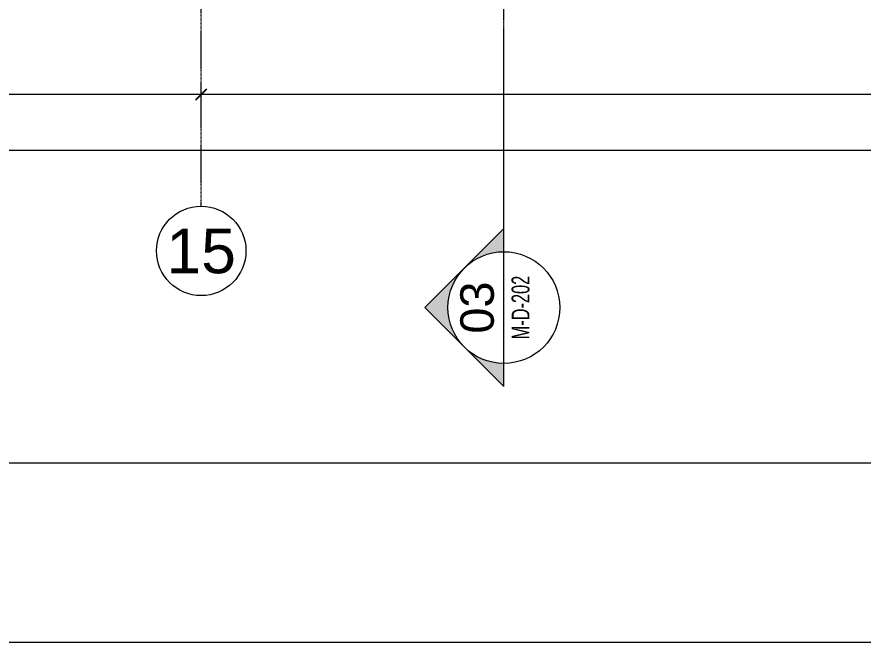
# Model space of a CAD drawing. Extents: x -1439 to 23780, y -1362 to 4476.
# Drawn here: x 7785.1 to 8163.5, y 0 to 279.7 of the extents above; entities that cross this region are included whole.
import ezdxf
from ezdxf.enums import TextEntityAlignment as Align

# ---------------------------------------------------------------- set-up
doc = ezdxf.new("R2010")
doc.units = 0
doc.header["$MEASUREMENT"] = 0
doc.linetypes.add('Audi$0$DASHDOT2', pattern=[0.5, 0.25, -0.125, 0, -0.125])
doc.layers.get('0').update_dxf_attribs({"color": 9, "lineweight": 9})
doc.layers.get('Defpoints').update_dxf_attribs({"color": 9, "lineweight": 9})
for name, color, linetype, lineweight in [('Audi$0$21', 8, 'Continuous', 9), ('Audi$0$24', 8, 'Audi$0$DASHDOT2', 9), ('Audi$0$25', 8, 'Continuous', 9)]:
    doc.layers.add(name, color=color, linetype=linetype, lineweight=lineweight)
doc.layers.add('Audi$0$40A', color=8, linetype='Continuous', lineweight=9, plot=False)
doc.styles.add('Audi$0$Arial', font='arial.ttf', dxfattribs={"height": 2.5})
doc.styles.add('Audi$0$MuuM_TEXT-STANDART', font='ARIALN.TTF')
doc.dimstyles.new('Audi$0$MuuM_DIM50', dxfattribs={"dimscale": 5, "dimtxt": 2, "dimasz": 1, "dimexe": 1, "dimexo": 1, "dimgap": 1, "dimtad": 1, "dimdec": 1, "dimrnd": 0.5, "dimdsep": 46, "dimtxsty": 'Audi$0$MuuM_TEXT-STANDART', "dimblk": 'Audi$0$_ArchTick', "dimcen": 0, "dimdle": 0.15, "dimclrd": 256, "dimclre": 256, "dimclrt": 256, "dimadec": 0, "dimazin": 0, "dimtfac": 5, "dimtdec": 1, "dimtix": 1, "dimtmove": 2, "dimatfit": 3, "dimldrblk": 'Audi$0$_Dot', "dimfxl": 3, "dimfxlon": 1, "dimtolj": 1, "dimlwd": -1, "dimlwe": -1, "dimarcsym": 0})

# ---------------------------------------------------------------- blocks, each defined once
blk = doc.blocks.new('Audi$0$0_aks')
at = {"linetype": 'Continuous'}
blk.add_circle((0, 0), 2, dxfattribs=at)
at = {"style": 'Audi$0$Arial'}
blk.add_attdef('AKS', text='', height=2, dxfattribs=at).set_placement((0, 0), align=Align.MIDDLE_CENTER)
blk = doc.blocks.new('Audi$0$_ArchTick')
at = {"color": 0, "linetype": 'ByBlock', "const_width": 0.15}
blk.add_lwpolyline([(-0.5, -0.5), (0.5, 0.5)], dxfattribs=at)
blk = doc.blocks.new('*D601')
at = {"layer": 'Audi$0$25', "transparency": 16777216}
for p, q in [((7167.5, 205), (7167.5, 225)), ((10667.5, 205), (10667.5, 225)), ((7166.75, 220), (10668.25, 220))]:
    blk.add_line(p, q, dxfattribs=at)
at = {"layer": 'Defpoints', "color": 0, "transparency": 16777216}
for p in [(10667.5, 220), (7167.5, 195), (10667.5, 195)]:
    blk.add_point(p, dxfattribs=at)
at = {"layer": 'Audi$0$25', "transparency": 16777216, "xscale": 5, "yscale": 5, "zscale": 5, "rotation": 180}
blk.add_blockref('Audi$0$_ArchTick', (7167.5, 220), dxfattribs=at)
at = {"layer": 'Audi$0$25', "transparency": 16777216, "xscale": 5, "yscale": 5, "zscale": 5}
blk.add_blockref('Audi$0$_ArchTick', (10667.5, 220), dxfattribs=at)
at = {"layer": 'Audi$0$25', "transparency": 16777216, "insert": (8917.5, 230.11), "char_height": 10, "attachment_point": 5, "style": 'Audi$0$MuuM_TEXT-STANDART'}
blk.add_mtext('\\A1;3500', dxfattribs=at)
blk = doc.blocks.new('Audi$0$_Dot')
at = {"color": 0, "linetype": 'ByBlock', "lineweight": -2}
blk.add_line((-0.5, 0), (-1, 0), dxfattribs=at)
at = {"color": 0, "linetype": 'ByBlock', "const_width": 0.5}
blk.add_lwpolyline([(-0.25, 0, 1), (0.25, 0, 1)], format="xyb", close=True, dxfattribs=at)
blk = doc.blocks.new('*D619')
at = {"layer": 'Audi$0$25', "transparency": 16777216}
for p, q in [((7867.5, 230), (7867.5, 250)), ((8567.5, 230), (8567.5, 250)), ((8568.25, 245), (7866.75, 245))]:
    blk.add_line(p, q, dxfattribs=at)
at = {"layer": 'Defpoints', "color": 0, "transparency": 16777216}
for p in [(7867.5, 245), (7867.5, 195), (8567.5, 195)]:
    blk.add_point(p, dxfattribs=at)
at = {"layer": 'Audi$0$25', "transparency": 16777216, "xscale": 5, "yscale": 5, "zscale": 5, "rotation": 180}
blk.add_blockref('Audi$0$_ArchTick', (7867.5, 245), dxfattribs=at)
at = {"layer": 'Audi$0$25', "transparency": 16777216, "xscale": 5, "yscale": 5, "zscale": 5}
blk.add_blockref('Audi$0$_ArchTick', (8567.5, 245), dxfattribs=at)
at = {"layer": 'Audi$0$25', "transparency": 16777216, "insert": (8217.5, 255.11), "char_height": 10, "attachment_point": 5, "style": 'Audi$0$MuuM_TEXT-STANDART'}
blk.add_mtext('\\A1;700', dxfattribs=at)
blk = doc.blocks.new('*D620')
at = {"layer": 'Audi$0$25', "transparency": 16777216}
for p, q in [((7167.5, 230), (7167.5, 250)), ((7867.5, 230), (7867.5, 250)), ((7868.25, 245), (7166.75, 245))]:
    blk.add_line(p, q, dxfattribs=at)
at = {"layer": 'Defpoints', "color": 0, "transparency": 16777216}
for p in [(7167.5, 245), (7167.5, 195), (7867.5, 195)]:
    blk.add_point(p, dxfattribs=at)
at = {"layer": 'Audi$0$25', "transparency": 16777216, "xscale": 5, "yscale": 5, "zscale": 5, "rotation": 180}
blk.add_blockref('Audi$0$_ArchTick', (7167.5, 245), dxfattribs=at)
at = {"layer": 'Audi$0$25', "transparency": 16777216, "xscale": 5, "yscale": 5, "zscale": 5}
blk.add_blockref('Audi$0$_ArchTick', (7867.5, 245), dxfattribs=at)
at = {"layer": 'Audi$0$25', "transparency": 16777216, "insert": (7517.5, 255.11), "char_height": 10, "attachment_point": 5, "style": 'Audi$0$MuuM_TEXT-STANDART'}
blk.add_mtext('\\A1;700', dxfattribs=at)
blk = doc.blocks.new('Audi$0$0_buildingsection')
h = blk.add_hatch(color=256)
h.paths.add_polyline_path([(7.071, 0), (0, 7.071), (-7.071, 0)])
h.paths.add_polyline_path([(5, 0, 1), (-5, 0)], flags=16)
for points in [[(7.071, 0), (0, 7.071), (-7.071, 0), (25, 0)], [(7.071, 0), (0, 7.071), (-7.071, 0), (7.071, 0)]]:
    blk.add_lwpolyline(points)
blk.add_circle((0, 0), 5)
at = {"style": 'Audi$0$Arial'}
blk.add_attdef('KESITADI', text='', height=3, dxfattribs=at).set_placement((0, 0), align=Align.BOTTOM_CENTER)
blk.add_attdef('PAFTAADI', text='', height=2, dxfattribs=at).set_placement((0, -0.5), align=Align.TOP_CENTER)

msp = doc.modelspace()

# ---------------------------------------------------------------- linework, layer by layer
at = {"layer": 'Audi$0$21', "linetype": 'Audi$0$DASHDOT2'}
msp.add_lwpolyline([(8002.88, 204.47), (8002.88, 4014.1)], dxfattribs=at)
at = {"layer": 'Audi$0$24'}
msp.add_lwpolyline([(7867.5, 195), (7867.5, 4035)], dxfattribs=at)
at = {"layer": 'Audi$0$40A'}
for points in [[(11890, 4205), (5945, 4205), (5945, 0), (11890, 0)], [(11350.06, 80), (6025, 80), (6025, 4125), (11350.06, 4125)]]:
    msp.add_lwpolyline(points, close=True, dxfattribs=at)

# ---------------------------------------------------------------- block references
at = {"layer": 'Audi$0$21'}
ref = msp.add_blockref('Audi$0$0_buildingsection', (8002.88, 149.64), dxfattribs=dict(at, xscale=5, yscale=5, zscale=5, rotation=90))
ref.add_attrib('KESITADI', '03', dxfattribs={"layer": '0', "height": 15, "rotation": 90, "style": 'Audi$0$Arial'}).set_placement((8002.88, 149.64), align=Align.BOTTOM_CENTER)
ref.add_attrib('PAFTAADI', 'M-D-202', dxfattribs={"layer": '0', "height": 8, "rotation": 90, "style": 'Audi$0$MuuM_TEXT-STANDART', "width": 0.8}).set_placement((8016.72, 149.64), align=Align.BOTTOM_CENTER)
at = {"layer": 'Audi$0$24', "xscale": 10, "yscale": 10, "zscale": 10}
msp.add_blockref('Audi$0$0_aks', (7867.5, 175), dxfattribs=at).add_auto_attribs({'AKS': '15'})

# ---------------------------------------------------------------- dimensions: what is measured, and where the dimension line sits
at = {"layer": 'Audi$0$25'}
for base, p1, p2, picture, middle in [((7167.5, 245), (7867.5, 195), (7167.5, 195), '*D620', (7517.5, 255.11)), ((7867.5, 245), (8567.5, 195), (7867.5, 195), '*D619', (8217.5, 255.11)), ((10667.5, 220), (7167.5, 195), (10667.5, 195), '*D601', (8917.5, 230.11))]:
    dim = msp.add_linear_dim(base=base, p1=p1, p2=p2, dimstyle='Audi$0$MuuM_DIM50', dxfattribs=at)
    dim.commit()
    dim.dimension.update_dxf_attribs({"geometry": picture, "text_midpoint": middle})

doc.saveas('drawing.dxf')
